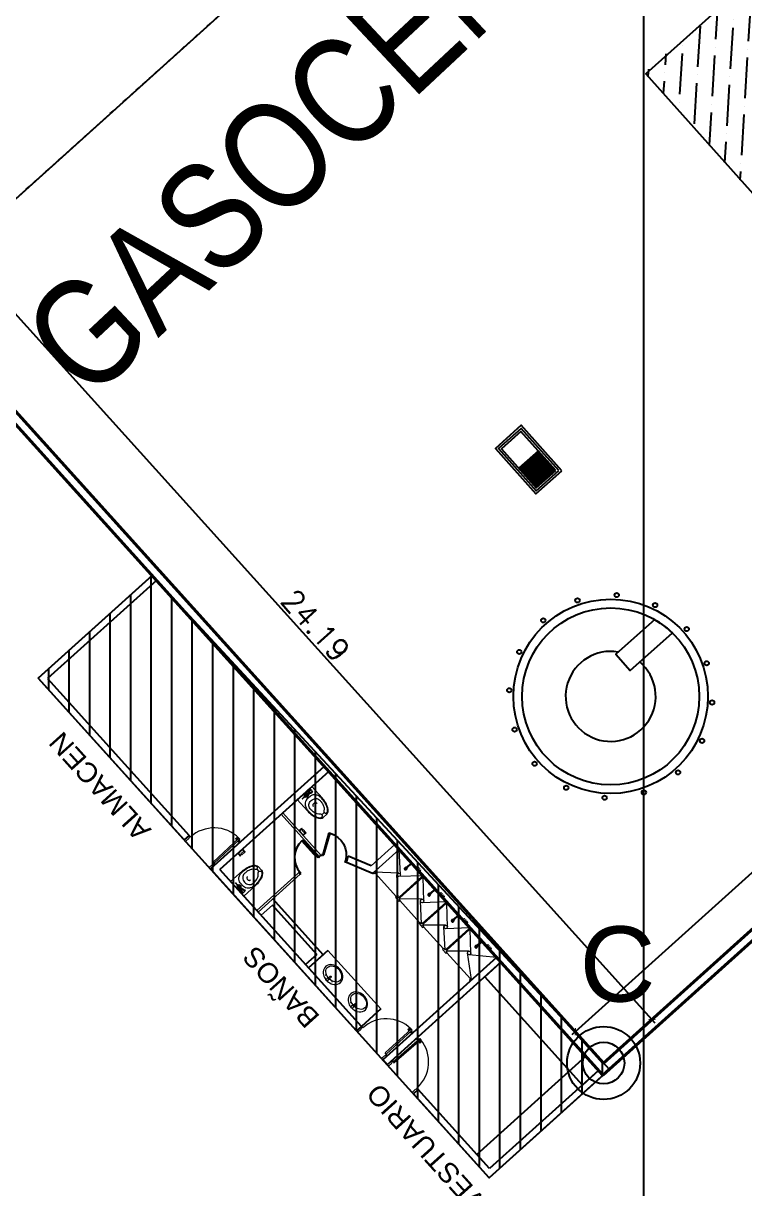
# Model space of a CAD drawing. Header units: metres. Extents: x -2639 to -2278, y 1912 to 2089.
# Drawn here: x -2521.04 to -2504.47, y 2021.72 to 2048.52 of the extents above; entities that cross this region are included whole.
import ezdxf

# ---------------------------------------------------------------- set-up
doc = ezdxf.new("R2010")
doc.units = ezdxf.units.M
doc.linetypes.add('DASHDOT', pattern=[1, 0.5, -0.25, 0, -0.25])
doc.linetypes.add('HIDDEN', pattern=[0.375, 0.25, -0.125])
for name, color, linetype in [('0.1', 1, 'Continuous'), ('01', 1, 'Continuous'), ('015', 40, 'Continuous'), ('02', 2, 'Continuous'), ('03', 3, 'Continuous'), ('04', 4, 'Continuous'), ('4', 5, 'Continuous'), ('MUROS-06', 1, 'Continuous'), ('PUERTAS', 1, 'Continuous')]:
    doc.layers.add(name, color=color, linetype=linetype)
for name, color, linetype, lineweight in [('AAPUERTA', 42, 'Continuous', 20), ('muro00', 252, 'Continuous', 0), ('MUROS', 1, 'Continuous', 40), ('Perfiles', 30, 'Continuous', 9), ('SANITARIOS', 9, 'Continuous', 9)]:
    doc.layers.add(name, color=color, linetype=linetype, lineweight=lineweight)
doc.styles.add('ARIAL NARROW', font='ARIALN.TTF')
doc.styles.add('COTA50', font='romans.shx', dxfattribs={"height": 0.5})
doc.styles.add('LG', font='swiss.ttf')
doc.styles.add('ROMANS', font='arial.ttf')
doc.dimstyles.new('1-100', dxfattribs={"dimscale": 0.1, "dimtxt": 0.5, "dimasz": 1.2, "dimexe": 1, "dimexo": 1, "dimgap": 0.8, "dimtad": 1, "dimzin": 4, "dimdsep": 46, "dimtxsty": 'COTA50', "dimblk": 'ARCHTICK', "dimcen": 2.5, "dimdle": 1, "dimclrd": 1, "dimclre": 1, "dimclrt": 256, "dimadec": 0, "dimazin": 0, "dimtfac": 1, "dimtix": 1, "dimtmove": 2, "dimatfit": 3, "dimfxl": 0, "dimtolj": 1, "dimtzin": 4, "dimarcsym": 0})

# ---------------------------------------------------------------- blocks, each defined once
blk = doc.blocks.new('_ARCHTICK')
at = {"color": 0, "linetype": 'ByBlock', "const_width": 0.15}
blk.add_lwpolyline([(-0.5, -0.5), (0.5, 0.5)], dxfattribs=at)
blk = doc.blocks.new('*D59')
at = {"color": 1, "lineweight": -2}
for p, q in [((-2535.42, 2031.678), (-2536.284, 2030.898)), ((-2468.575, 1955.944), (-2536.277, 2031.04)), ((-2467.852, 1956.731), (-2468.716, 1955.952))]:
    blk.add_line(p, q, dxfattribs=at)
at = {"layer": 'Defpoints', "color": 0}
for p in [(-2535.346, 2031.745), (-2536.21, 2030.965), (-2467.778, 1956.798)]:
    blk.add_point(p, dxfattribs=at)
at = {"color": 1, "lineweight": -2, "xscale": 0.1199999999999999, "yscale": 0.1199999999999999, "zscale": 0.1199999999999999}
for p, rotation in [((-2536.21, 2030.965), 132.0361737343098), ((-2468.642, 1956.019), 312.0361737343098)]:
    blk.add_blockref('_ARCHTICK', p, dxfattribs=dict(at, rotation=rotation))
at = {"insert": (-2502.181, 1993.713), "char_height": 0.5, "attachment_point": 5, "rotation": 312.0362, "style": 'COTA50'}
blk.add_mtext('\\A1;100.91', dxfattribs=at)
blk = doc.blocks.new('*D61')
at = {"color": 1, "lineweight": -2}
for p, q in [((-2523.573, 2042.358), (-2522.463, 2043.359)), ((-2522.604, 2043.366), (-2506.534, 2025.541)), ((-2507.637, 2024.681), (-2506.526, 2025.682))]:
    blk.add_line(p, q, dxfattribs=at)
at = {"layer": 'Defpoints', "color": 0}
for p in [(-2523.648, 2042.291), (-2506.601, 2025.615), (-2507.711, 2024.614)]:
    blk.add_point(p, dxfattribs=at)
at = {"color": 1, "lineweight": -2, "xscale": 0.1199999999999999, "yscale": 0.1199999999999999, "zscale": 0.1199999999999999}
for p, rotation in [((-2522.537, 2043.292), 132.0361737343107), ((-2506.601, 2025.615), 312.0361737343106)]:
    blk.add_blockref('_ARCHTICK', p, dxfattribs=dict(at, rotation=rotation))
at = {"insert": (-2514.324, 2034.674), "char_height": 0.5, "attachment_point": 5, "rotation": 312.0362, "style": 'COTA50'}
blk.add_mtext('\\A1;24.19', dxfattribs=at)
blk = doc.blocks.new('*D62')
at = {"color": 1, "lineweight": -2}
for p, q in [((-2508.433, 2025.266), (-2482.876, 2048.307)), ((-2482.37, 2047.595), (-2483.017, 2048.314)), ((-2507.778, 2024.688), (-2508.426, 2025.407))]:
    blk.add_line(p, q, dxfattribs=at)
at = {"layer": 'Defpoints', "color": 0}
for p in [(-2482.951, 2048.24), (-2482.303, 2047.521), (-2507.711, 2024.614)]:
    blk.add_point(p, dxfattribs=at)
at = {"color": 1, "lineweight": -2, "xscale": 0.1199999999999999, "yscale": 0.1199999999999999, "zscale": 0.1199999999999999}
for p, rotation in [((-2482.951, 2048.24), 42.03617373431035), ((-2508.359, 2025.333), 222.0361737343104)]:
    blk.add_blockref('_ARCHTICK', p, dxfattribs=dict(at, rotation=rotation))
at = {"insert": (-2495.876, 2037.031), "char_height": 0.5, "attachment_point": 5, "rotation": 42.0362, "style": 'COTA50'}
blk.add_mtext('\\A1;34.40', dxfattribs=at)
blk = doc.blocks.new('VVVVVVVVVVVV')
at = {"layer": 'PUERTAS', "color": 40}
for p, q in [((106.749, 4.621), (106.706, 4.621)), ((106.706, 4.621), (106.706, 4.578)), ((106.706, 4.578), (106.749, 4.578)), ((106.749, 3.807), (106.749, 4.621)), ((106.749, 4.578), (106.792, 4.578)), ((106.792, 4.578), (106.792, 3.807)), ((107.563, 4.621), (107.563, 4.578)), ((107.606, 4.621), (107.563, 4.621)), ((107.563, 4.578), (107.606, 4.578)), ((107.606, 4.621), (107.606, 4.578)), ((106.749, 3.807), (106.792, 3.807))]:
    blk.add_line(p, q, dxfattribs=at)
blk.add_arc((106.792, 4.578), 0.771, 270, 360, dxfattribs=at)
blk = doc.blocks.new('WC-F1-P')
blk.add_line((-1.35, -23.32), (1.35, -23.32))
for points in [[(-8.25, -12.88, 0.049648), (-7.73, -18.09, 0.06346), (-6.42, -21.98, 0.103485), (-4.1, -24.97, 0.178458), (-2, -25.75), (2, -25.75, 0.178458), (4.1, -24.97, 0.103485), (6.42, -21.98, 0.06346), (7.73, -18.09, 0.049648), (8.25, -12.88), (8.25, 0), (-8.25, 0)], [(3.78, -24.59, 0.103485), (5.97, -21.76, 0.06346), (7.24, -17.99, 0.049648), (7.75, -12.88, 0.075858), (7.29, -9.87, 0.086069), (6.07, -7.49, 0.105985), (4.11, -5.79, 0.126201), (2, -5.25), (-2, -5.25, 0.126201), (-4.11, -5.79, 0.105985), (-6.07, -7.49, 0.086069), (-7.29, -9.87, 0.075858), (-7.75, -12.88, 0.049648), (-7.24, -17.99, 0.06346), (-5.97, -21.76, 0.103485), (-3.78, -24.59, 0.097511), (-3.21, -24.83, 0.09808), (-2.6, -24.84, 0.098895), (-2.04, -24.61, 0.099479), (-1.61, -24.18, 0.099479), (-1.38, -23.62, 0.098895), (-1.38, -23.01, 0.09808), (-1.62, -22.45, 0.097511), (-2.05, -22.02, -0.102445), (-3.86, -20.17, -0.077884), (-5.02, -17.55, -0.065096), (-5.46, -14.15, -0.024284), (-5.4, -12.88, -0.115331), (-5.01, -11.19, -0.103946), (-3.82, -9.68, -0.091071), (-2.11, -8.71, -0.083675), (0, -8.35, -0.083675), (2.11, -8.71, -0.091071), (3.82, -9.68, -0.103946), (5.01, -11.19, -0.115331), (5.4, -12.88, -0.024284), (5.46, -14.15, -0.065096), (5.02, -17.55, -0.077884), (3.86, -20.17, -0.102445), (2.05, -22.02, 0.097511), (1.62, -22.45, 0.09808), (1.38, -23.01, 0.098895), (1.38, -23.62, 0.099479), (1.61, -24.18, 0.099479), (2.04, -24.61, 0.098895), (2.6, -24.84, 0.09808), (3.21, -24.83, 0.097511)]]:
    blk.add_lwpolyline(points, format="xyb", close=True)
blk.add_lwpolyline([(-2, -13.44, -0.111064), (-1.85, -12.78, -0.102841), (-1.41, -12.2, -0.093011), (-0.78, -11.83, -0.087082), (0, -11.69, -0.087082), (0.78, -11.83, -0.093011), (1.41, -12.2, -0.102841), (1.85, -12.78, -0.111064), (2, -13.44, -0.111064)], format="xyb")
blk.add_circle((0, -2.3), 1)
blk = doc.blocks.new('FVALV1-P')
for p, q in [((-2.38, 0.12), (-4.62, 0.12)), ((-2.26, 0.62), (-2.26, -0.62)), ((-2.26, 0.62), (-1.64, 0.62)), ((1.44, 0.99), (1.92, 0.99)), ((1.92, 0.99), (1.92, -0.99)), ((1.92, 0.87), (2.42, 0.87)), ((2.92, 0.99), (2.42, 0.99)), ((2.42, 0.99), (2.42, -0.99)), ((2.92, 0), (2.42, 0)), ((2.92, 0.99), (2.92, -0.99)), ((2.92, 0.87), (5.75, 0.87)), ((6.25, 2.25), (3.25, 2.25)), ((3.25, 2.25), (3.25, 1.75)), ((3.75, 1.61), (3.75, 0.87)), ((3.88, 1.58), (3.88, 1.12)), ((4, 0.99), (4.5, 0.99)), ((4.62, 1.5), (4.62, 1.12)), ((4.88, 1.5), (4.88, 1.12)), ((5, 0.99), (5.5, 0.99)), ((5.62, 1.58), (5.62, 1.12)), ((5.75, 1.61), (5.75, 0.87)), ((6.25, 2.25), (6.25, 1.75)), ((-2.38, -0.13), (-4.62, -0.13)), ((-2.26, -0.62), (-1.64, -0.62)), ((1.44, -0.99), (1.92, -0.99)), ((1.92, -0.87), (2.42, -0.87)), ((2.92, -0.99), (2.42, -0.99)), ((2.92, -0.87), (5.75, -0.87)), ((3.75, -0.87), (3.75, -1.37)), ((3.88, -1.24), (3.88, -1.43)), ((4, -1.12), (4.5, -1.12)), ((4.62, -1.24), (4.62, -1.61)), ((4.88, -1.24), (4.88, -1.61)), ((5, -1.12), (5.5, -1.12)), ((5.62, -1.24), (5.62, -1.43)), ((5.75, -0.87), (5.75, -1.37))]:
    blk.add_line(p, q)
blk.add_lwpolyline([(1, 0), (0.5, 0.87), (-0.5, 0.87), (-1, 0), (-0.5, -0.87), (0.5, -0.87)], close=True)
for radius in [1.75, 1, 0.342]:
    blk.add_circle((0, 0), radius)
for centre, radius, start, end in [((-4.62, 0), 0.125, 90, 270), ((-2.38, 0.25), 0.125, 270, 0), ((4.75, 6.13), 4.63, 251.07536, 288.92464), ((5.12, 0), 1.63, 147.79577, 212.20423), ((4, 1.12), 0.125, 180, 270), ((4.5, 1.12), 0.125, 270, 0), ((5, 1.12), 0.125, 180, 270), ((5.5, 1.12), 0.125, 270, 0), ((4.38, 0), 1.62, 327.79517, 32.20483), ((-2.38, -0.25), 0.125, 0, 90), ((4.75, 0.51), 2.12, 241.92751, 298.07249), ((4, -1.24), 0.125, 90, 180), ((4.5, -1.24), 0.125, 0, 90), ((5, -1.24), 0.125, 90, 180), ((5.5, -1.24), 0.125, 0, 90)]:
    blk.add_arc(centre, radius, start, end)
blk = doc.blocks.new('A$C029A1054')
at = {"rotation": 180}
for name, p in [('WC-F1-P', (8.25, 0)), ('FVALV1-P', (8.25, 2.3))]:
    blk.add_blockref(name, p, dxfattribs=at)
blk = doc.blocks.new('PAPE')
at = {"layer": 'SANITARIOS'}
for p, q in [((818.636, 514.224), (818.785, 514.224)), ((818.636, 514.224), (818.636, 514.136)), ((818.645, 514.216), (818.775, 514.216)), ((818.645, 514.216), (818.645, 514.136)), ((818.775, 514.216), (818.775, 514.136)), ((818.785, 514.224), (818.785, 514.136)), ((818.636, 514.136), (818.645, 514.136)), ((818.645, 514.152), (818.649, 514.152)), ((818.645, 514.147), (818.649, 514.147)), ((818.649, 514.154), (818.682, 514.154)), ((818.649, 514.154), (818.649, 514.145)), ((818.649, 514.145), (818.682, 514.145)), ((818.682, 514.165), (818.682, 514.135)), ((818.682, 514.165), (818.771, 514.165)), ((818.682, 514.135), (818.771, 514.135)), ((818.771, 514.165), (818.771, 514.135)), ((818.771, 514.156), (818.775, 514.156)), ((818.771, 514.148), (818.775, 514.148)), ((818.775, 514.136), (818.785, 514.136))]:
    blk.add_line(p, q, dxfattribs=at)
blk = doc.blocks.new('A$C2A460E46')
at = {"layer": 'SANITARIOS'}
for p, q in [((0.011, 0.068), (0, 0.052)), ((0, 0.052), (0.017, 0.04)), ((0.032, 0.099), (0.019, 0.08)), ((0.027, 0.033), (0.041, 0.024)), ((0.03, 0.007), (0.038, 0.002)), ((0.05, 0.126), (0.039, 0.11)), ((0.052, 0.004), (0.131, 0.12)), ((0.067, 0.151), (0.057, 0.135)), ((0.067, 0.151), (0.085, 0.139)), ((0.097, 0.131), (0.109, 0.123)), ((0.12, 0.14), (0.128, 0.134))]:
    blk.add_line(p, q, dxfattribs=at)
for centre, start, end in [((0.044, 0.01), 235.8223, 325.8223), ((0.123, 0.126), 325.8223, 55.8223)]:
    blk.add_arc(centre, 0.01, start, end, dxfattribs=at)
blk = doc.blocks.new('DUCHA')
at = {"layer": 'SANITARIOS', "lineweight": 5}
for p, q in [((-0.038, -0.179), (-0.038, -0.194)), ((-0.028, -0.156), (-0.035, -0.175)), ((-0.021, 0), (-0.021, -0.156)), ((0, 0), (0, -0.156)), ((0.008, -0.156), (0.016, -0.175)), ((0.019, -0.179), (0.019, -0.194))]:
    blk.add_line(p, q, dxfattribs=at)
at = {"layer": 'SANITARIOS', "linetype": 'DASHDOT', "lineweight": 5, "ltscale": 0.045}
blk.add_line((-0.011, 0), (-0.011, -0.228), dxfattribs=at)
at = {"layer": 'SANITARIOS', "lineweight": 5}
for points in [[(-0.038, -0.179, 0.136779), (-0.036, -0.186, 0.106991), (-0.03, -0.193, 0.081221), (-0.021, -0.197, 0.069246), (-0.01, -0.199, 0.069246), (0.002, -0.197, 0.081221), (0.011, -0.193, 0.106991), (0.017, -0.186, 0.136779), (0.019, -0.179, 0.136779), (0.017, -0.172, 0.090965), (0.012, -0.166, 0.081221)], [(-0.032, -0.166, 0.082709), (-0.036, -0.172, 0.136779), (-0.038, -0.179, 0.136779)], [(-0.038, -0.194, 0.136779), (-0.036, -0.201, 0.106991), (-0.03, -0.208, 0.081221), (-0.021, -0.212, 0.069246), (-0.01, -0.214, 0.069246), (0.002, -0.212, 0.081221), (0.011, -0.208, 0.106991), (0.017, -0.201, 0.136779), (0.019, -0.194, 0.136779)], [(-0.035, -0.179, 0.143207), (-0.034, -0.185, 0.107175), (-0.028, -0.191, 0.078321), (-0.02, -0.194, 0.065623), (-0.01, -0.196, 0.065623), (0.001, -0.194, 0.078321), (0.009, -0.191, 0.107175), (0.015, -0.185, 0.143207), (0.016, -0.179, 0.093364), (0.016, -0.175, 0.107175)], [(-0.035, -0.175, 0.083652), (-0.035, -0.179, 0.143207)], [(-0.021, -0.149, 0.021041), (-0.023, -0.15, 0.104682), (-0.027, -0.153, 0.171975), (-0.028, -0.156, 0.171975), (-0.027, -0.16, 0.104682), (-0.023, -0.163, 0.066045), (-0.017, -0.165, 0.052186), (-0.01, -0.166, 0.052186), (-0.003, -0.165, 0.066045), (0.003, -0.163, 0.104682), (0.007, -0.16, 0.171975), (0.008, -0.156, 0.171975)], [(-0.021, -0.156, 0.155479), (-0.02, -0.158, 0.106727), (-0.018, -0.16, 0.07293), (-0.015, -0.162, 0.059398), (-0.011, -0.162, 0.059398), (-0.006, -0.162, 0.07293), (-0.003, -0.16, 0.106727), (-0.001, -0.158, 0.155479), (0, -0.156, 0.155479)], [(0.008, -0.156, 0.171975), (0.007, -0.153, 0.104682), (0.003, -0.15, 0.036641), (0, -0.148, 0.052186)]]:
    blk.add_lwpolyline(points, format="xyb", dxfattribs=at)
blk = doc.blocks.new('Ovalín')
at = {"layer": 'SANITARIOS', "linetype": 'Continuous'}
for p, q in [((-0.021, -0.032), (-0.015, 0.012)), ((0.021, -0.032), (0.015, 0.012)), ((-0.024, -0.043), (-0.026, -0.086)), ((-0.015, -0.043), (-0.015, -0.052)), ((0.015, -0.052), (-0.015, -0.052)), ((0.015, -0.043), (0.015, -0.052)), ((0.024, -0.043), (0.026, -0.086))]:
    blk.add_line(p, q, dxfattribs=at)
for centre in [(-0.119, -0.043), (0.119, -0.043)]:
    blk.add_circle(centre, 0.0041, dxfattribs=at)
for centre, radius, start, end in [((0, 0), 0.0193, 138.2417, 204.3914), ((0, 0.01), 0.0147, 8.2275, 171.778), ((0, 0), 0.0193, 335.6141, 41.7638), ((0, -0.088), 0.0265, 176.1671, 3.8384), ((0.001, 0.16), 0.275, 264.4095, 275.5981), ((0, -0.043), 0.0235, 0.0041, 180.0014), ((0, -0.043), 0.0147, 0.0041, 180.0014)]:
    blk.add_arc(centre, radius, start, end, dxfattribs=at)
at = {"layer": 'SANITARIOS', "linetype": 'Continuous', "extrusion": (0, 0, -1)}
for start_param, end_param in [(1.667942, 7.748063), (1.50342, 1.629304)]:
    blk.add_ellipse((0, 0.107), major_axis=(0.234, -0.001), ratio=0.654071, start_param=start_param, end_param=end_param, dxfattribs=at)
at = {"layer": 'SANITARIOS', "linetype": 'Continuous'}
blk.add_open_spline([(-0.026, -0.114), (-0.079, -0.11), (-0.131, -0.096), (-0.226, -0.043), (-0.266, 0.002), (-0.289, 0.109), (-0.267, 0.166), (-0.186, 0.244), (-0.128, 0.27), (0.061, 0.301), (0.205, 0.258), (0.284, 0.119), (0.287, 0.065), (0.245, -0.024), (0.204, -0.059), (0.117, -0.1), (0.073, -0.111), (0.027, -0.114)], degree=3, knots=[1.667942, 1.667942, 1.667942, 1.667942, 2.273725, 2.273725, 3.003475, 3.003475, 3.733224, 3.733224, 4.462974, 4.462974, 5.922473, 5.922473, 6.577898, 6.577898, 7.233323, 7.233323, 7.748063, 7.748063, 7.748063, 7.748063], dxfattribs=at)
blk = doc.blocks.new('CASCO ZETA GAS')
for p, q in [((2092.57, 1213.621), (2092.57, 1214.221)), ((2094.384, 1213.621), (2094.384, 1214.221)), ((2094.384, 1213.771), (2094.384, 1214.221)), ((2094.484, 1213.871), (2094.484, 1214.221)), ((2094.384, 1213.771), (2096.11, 1213.771)), ((2094.484, 1213.871), (2096.01, 1213.871)), ((2095.01, 1211.673), (2095.602, 1211.952)), ((2095.602, 1211.952), (2095.682, 1211.826)), ((2095.16, 1211.579), (2095.682, 1211.826))]:
    blk.add_line(p, q)
at = {"linetype": 'HIDDEN', "ltscale": 0.2}
blk.add_line((2112.02, 1210.652), (2112.02, 1176.442), dxfattribs=at)
for points in [[(2088.17, 1214.221), (2088.611, 1214.221), (2088.611, 1210.852), (2088.17, 1210.852)], [(2091.52, 1210.852), (2088.17, 1210.852), (2088.17, 1211.354), (2091.52, 1211.354)]]:
    blk.add_lwpolyline(points, close=True)
at = {"layer": '01', "color": 1}
for p, q in [((2088.02, 1210.702), (2088.02, 1214.371)), ((2088.02, 1214.371), (2090.62, 1214.371)), ((2091.52, 1210.852), (2091.52, 1214.371)), ((2091.67, 1210.852), (2091.67, 1214.371)), ((2097.579, 1210.852), (2097.579, 1214.371)), ((2098.479, 1214.221), (2098.479, 1214.371)), ((2103.488, 1214.371), (2098.479, 1214.371)), ((2103.488, 1210.852), (2103.488, 1214.371)), ((2088.17, 1210.852), (2088.17, 1214.221)), ((2088.17, 1214.221), (2090.62, 1214.221)), ((2097.429, 1210.852), (2097.429, 1214.221)), ((2103.338, 1214.221), (2098.479, 1214.221)), ((2103.338, 1210.852), (2103.338, 1214.221)), ((2088.17, 1210.852), (2091.52, 1210.852)), ((2097.429, 1210.852), (2091.67, 1210.852)), ((2103.338, 1210.852), (2097.579, 1210.852))]:
    blk.add_line(p, q, dxfattribs=at)
at = {"layer": 'AAPUERTA'}
for p, q in [((2090.665, 1214.371), (2090.62, 1214.371)), ((2090.665, 1214.266), (2090.665, 1214.371)), ((2091.475, 1214.371), (2091.52, 1214.371)), ((2091.475, 1214.266), (2091.475, 1214.371)), ((2091.715, 1214.371), (2091.67, 1214.371)), ((2091.715, 1214.266), (2091.715, 1214.371)), ((2092.525, 1214.371), (2092.57, 1214.371)), ((2092.525, 1214.266), (2092.525, 1214.371)), ((2097.624, 1214.371), (2097.579, 1214.371)), ((2097.624, 1214.266), (2097.624, 1214.371)), ((2098.434, 1214.371), (2098.479, 1214.371)), ((2098.434, 1214.266), (2098.434, 1214.371)), ((2090.655, 1214.221), (2090.62, 1214.221)), ((2090.665, 1214.266), (2090.655, 1214.266)), ((2090.655, 1214.221), (2090.655, 1214.266)), ((2091.43, 1213.412), (2091.44, 1214.222)), ((2091.475, 1214.221), (2091.44, 1214.223)), ((2091.475, 1214.221), (2091.465, 1213.411)), ((2091.475, 1214.266), (2091.485, 1214.266)), ((2091.485, 1214.221), (2091.485, 1214.266)), ((2091.485, 1214.221), (2091.52, 1214.221)), ((2091.705, 1214.221), (2091.67, 1214.221)), ((2091.715, 1214.266), (2091.705, 1214.266)), ((2091.705, 1214.221), (2091.705, 1214.266)), ((2091.715, 1214.221), (2091.75, 1214.223)), ((2091.715, 1214.221), (2091.726, 1213.411)), ((2091.761, 1213.412), (2091.75, 1214.222)), ((2092.525, 1214.266), (2092.535, 1214.266)), ((2092.535, 1214.221), (2092.535, 1214.266)), ((2092.535, 1214.221), (2092.57, 1214.221)), ((2097.614, 1214.221), (2097.579, 1214.221)), ((2097.624, 1214.266), (2097.614, 1214.266)), ((2097.614, 1214.221), (2097.614, 1214.266)), ((2097.624, 1214.221), (2097.659, 1214.223)), ((2097.624, 1214.221), (2097.635, 1213.411)), ((2097.67, 1213.412), (2097.659, 1214.222)), ((2098.434, 1214.266), (2098.444, 1214.266)), ((2098.444, 1214.221), (2098.444, 1214.266)), ((2098.444, 1214.221), (2098.479, 1214.221)), ((2091.465, 1213.411), (2091.43, 1213.412)), ((2091.726, 1213.411), (2091.761, 1213.412)), ((2097.635, 1213.411), (2097.67, 1213.412))]:
    blk.add_line(p, q, dxfattribs=at)
at = {"layer": 'AAPUERTA', "lineweight": 13}
for p, q in [((2091.411, 1213.474), (2091.387, 1213.479)), ((2091.387, 1213.439), (2091.387, 1213.479)), ((2091.429, 1213.484), (2091.423, 1213.473)), ((2091.431, 1213.484), (2091.429, 1213.484)), ((2091.429, 1213.484), (2091.429, 1213.432)), ((2091.466, 1213.484), (2091.467, 1213.484)), ((2091.467, 1213.484), (2091.474, 1213.472)), ((2091.467, 1213.484), (2091.467, 1213.431)), ((2091.486, 1213.473), (2091.51, 1213.477)), ((2091.509, 1213.437), (2091.51, 1213.477)), ((2091.705, 1213.473), (2091.681, 1213.477)), ((2091.682, 1213.437), (2091.681, 1213.477)), ((2091.723, 1213.484), (2091.717, 1213.472)), ((2091.723, 1213.484), (2091.724, 1213.431)), ((2091.725, 1213.484), (2091.723, 1213.484)), ((2091.76, 1213.484), (2091.762, 1213.484)), ((2091.762, 1213.484), (2091.768, 1213.473)), ((2091.762, 1213.484), (2091.762, 1213.432)), ((2091.78, 1213.474), (2091.804, 1213.479)), ((2091.804, 1213.439), (2091.804, 1213.479)), ((2097.614, 1213.473), (2097.59, 1213.477)), ((2097.591, 1213.437), (2097.59, 1213.477)), ((2097.632, 1213.484), (2097.626, 1213.472)), ((2097.632, 1213.484), (2097.633, 1213.431)), ((2097.634, 1213.484), (2097.632, 1213.484)), ((2097.669, 1213.484), (2097.67, 1213.484)), ((2097.67, 1213.484), (2097.677, 1213.473)), ((2097.67, 1213.484), (2097.671, 1213.432)), ((2097.689, 1213.474), (2097.713, 1213.479)), ((2097.713, 1213.439), (2097.713, 1213.479)), ((2091.41, 1213.443), (2091.387, 1213.439)), ((2091.411, 1213.45), (2091.41, 1213.443)), ((2091.411, 1213.467), (2091.411, 1213.474)), ((2091.411, 1213.467), (2091.411, 1213.45)), ((2091.415, 1213.467), (2091.411, 1213.467)), ((2091.415, 1213.45), (2091.411, 1213.45)), ((2091.415, 1213.467), (2091.415, 1213.469)), ((2091.419, 1213.469), (2091.415, 1213.469)), ((2091.415, 1213.467), (2091.415, 1213.45)), ((2091.415, 1213.45), (2091.415, 1213.447)), ((2091.418, 1213.447), (2091.415, 1213.447)), ((2091.419, 1213.469), (2091.418, 1213.447)), ((2091.418, 1213.447), (2091.418, 1213.444)), ((2091.422, 1213.444), (2091.418, 1213.444)), ((2091.419, 1213.469), (2091.419, 1213.473)), ((2091.423, 1213.473), (2091.419, 1213.473)), ((2091.423, 1213.473), (2091.422, 1213.444)), ((2091.429, 1213.432), (2091.422, 1213.444)), ((2091.43, 1213.432), (2091.429, 1213.432)), ((2091.431, 1213.458), (2091.431, 1213.458)), ((2091.431, 1213.458), (2091.431, 1213.458)), ((2091.465, 1213.431), (2091.467, 1213.431)), ((2091.467, 1213.431), (2091.473, 1213.443)), ((2091.474, 1213.472), (2091.473, 1213.443)), ((2091.473, 1213.443), (2091.477, 1213.443)), ((2091.474, 1213.472), (2091.478, 1213.472)), ((2091.478, 1213.469), (2091.477, 1213.446)), ((2091.477, 1213.446), (2091.477, 1213.443)), ((2091.477, 1213.446), (2091.481, 1213.446)), ((2091.478, 1213.469), (2091.478, 1213.472)), ((2091.478, 1213.469), (2091.482, 1213.469)), ((2091.482, 1213.466), (2091.481, 1213.449)), ((2091.481, 1213.449), (2091.481, 1213.446)), ((2091.481, 1213.449), (2091.485, 1213.449)), ((2091.482, 1213.466), (2091.482, 1213.469)), ((2091.482, 1213.466), (2091.486, 1213.466)), ((2091.486, 1213.466), (2091.485, 1213.449)), ((2091.485, 1213.449), (2091.485, 1213.442)), ((2091.485, 1213.442), (2091.509, 1213.437)), ((2091.486, 1213.466), (2091.486, 1213.473)), ((2091.706, 1213.442), (2091.682, 1213.437)), ((2091.705, 1213.466), (2091.705, 1213.473)), ((2091.705, 1213.466), (2091.706, 1213.449)), ((2091.709, 1213.466), (2091.705, 1213.466)), ((2091.706, 1213.449), (2091.706, 1213.442)), ((2091.71, 1213.449), (2091.706, 1213.449)), ((2091.709, 1213.466), (2091.709, 1213.469)), ((2091.713, 1213.469), (2091.709, 1213.469)), ((2091.709, 1213.466), (2091.71, 1213.449)), ((2091.71, 1213.449), (2091.71, 1213.446)), ((2091.714, 1213.446), (2091.71, 1213.446)), ((2091.713, 1213.469), (2091.713, 1213.472)), ((2091.717, 1213.472), (2091.713, 1213.472)), ((2091.713, 1213.469), (2091.714, 1213.446)), ((2091.714, 1213.446), (2091.714, 1213.443)), ((2091.718, 1213.443), (2091.714, 1213.443)), ((2091.717, 1213.472), (2091.718, 1213.443)), ((2091.724, 1213.431), (2091.718, 1213.443)), ((2091.726, 1213.431), (2091.724, 1213.431)), ((2091.76, 1213.458), (2091.76, 1213.458)), ((2091.76, 1213.458), (2091.76, 1213.458)), ((2091.761, 1213.432), (2091.762, 1213.432)), ((2091.762, 1213.432), (2091.768, 1213.444)), ((2091.768, 1213.473), (2091.768, 1213.444)), ((2091.768, 1213.473), (2091.772, 1213.473)), ((2091.768, 1213.444), (2091.772, 1213.444)), ((2091.772, 1213.469), (2091.772, 1213.473)), ((2091.772, 1213.469), (2091.772, 1213.447)), ((2091.772, 1213.469), (2091.776, 1213.469)), ((2091.772, 1213.447), (2091.772, 1213.444)), ((2091.772, 1213.447), (2091.776, 1213.447)), ((2091.776, 1213.467), (2091.776, 1213.469)), ((2091.776, 1213.467), (2091.776, 1213.45)), ((2091.776, 1213.467), (2091.78, 1213.467)), ((2091.776, 1213.45), (2091.78, 1213.45)), ((2091.776, 1213.45), (2091.776, 1213.447)), ((2091.78, 1213.467), (2091.78, 1213.474)), ((2091.78, 1213.467), (2091.78, 1213.45)), ((2091.78, 1213.45), (2091.78, 1213.443)), ((2091.78, 1213.443), (2091.804, 1213.439)), ((2097.615, 1213.442), (2097.591, 1213.437)), ((2097.614, 1213.466), (2097.614, 1213.473)), ((2097.614, 1213.466), (2097.614, 1213.449)), ((2097.618, 1213.466), (2097.614, 1213.466)), ((2097.614, 1213.449), (2097.615, 1213.442)), ((2097.618, 1213.449), (2097.614, 1213.449)), ((2097.618, 1213.466), (2097.618, 1213.469)), ((2097.622, 1213.469), (2097.618, 1213.469)), ((2097.618, 1213.466), (2097.618, 1213.449)), ((2097.618, 1213.449), (2097.618, 1213.446)), ((2097.622, 1213.446), (2097.618, 1213.446)), ((2097.622, 1213.469), (2097.622, 1213.472)), ((2097.626, 1213.472), (2097.622, 1213.472)), ((2097.622, 1213.469), (2097.622, 1213.446)), ((2097.622, 1213.446), (2097.622, 1213.443)), ((2097.626, 1213.443), (2097.622, 1213.443)), ((2097.626, 1213.472), (2097.626, 1213.443)), ((2097.633, 1213.431), (2097.626, 1213.443)), ((2097.635, 1213.431), (2097.633, 1213.431)), ((2097.669, 1213.458), (2097.669, 1213.458)), ((2097.669, 1213.458), (2097.669, 1213.458)), ((2097.67, 1213.432), (2097.671, 1213.432)), ((2097.671, 1213.432), (2097.677, 1213.444)), ((2097.677, 1213.473), (2097.677, 1213.444)), ((2097.677, 1213.473), (2097.681, 1213.473)), ((2097.677, 1213.444), (2097.681, 1213.444)), ((2097.681, 1213.469), (2097.681, 1213.473)), ((2097.681, 1213.469), (2097.681, 1213.447)), ((2097.681, 1213.469), (2097.685, 1213.469)), ((2097.681, 1213.447), (2097.681, 1213.444)), ((2097.681, 1213.447), (2097.685, 1213.447)), ((2097.685, 1213.467), (2097.685, 1213.469)), ((2097.685, 1213.467), (2097.685, 1213.45)), ((2097.685, 1213.467), (2097.689, 1213.467)), ((2097.685, 1213.45), (2097.689, 1213.45)), ((2097.685, 1213.45), (2097.685, 1213.447)), ((2097.689, 1213.467), (2097.689, 1213.474)), ((2097.689, 1213.467), (2097.689, 1213.45)), ((2097.689, 1213.45), (2097.689, 1213.443)), ((2097.689, 1213.443), (2097.713, 1213.439))]:
    blk.add_line(p, q, dxfattribs=at)
for centre, start, end in [((2091.475, 1214.221), 179.996, 266.785), ((2091.715, 1214.221), 273.2151, 0.004), ((2097.624, 1214.221), 273.2151, 0.004)]:
    blk.add_arc(centre, 0.811, start, end, dxfattribs=at)
at = {"layer": 'MUROS'}
for p, q in [((2112.02, 1210.852), (2088.02, 1210.852)), ((2088.02, 1210.852), (2088.02, 1176.442)), ((2112.02, 1210.652), (2088.22, 1210.652)), ((2088.22, 1210.652), (2088.22, 1176.442))]:
    blk.add_line(p, q, dxfattribs=at)
at = {"layer": 'MUROS-06'}
for p, q in [((2090.62, 1214.221), (2090.62, 1214.371)), ((2091.52, 1214.371), (2091.67, 1214.371)), ((2092.57, 1214.371), (2097.579, 1214.371)), ((2092.57, 1214.221), (2092.57, 1214.371)), ((2092.57, 1214.221), (2097.429, 1214.221))]:
    blk.add_line(p, q, dxfattribs=at)
at = {"layer": 'SANITARIOS'}
for p, q in [((2096.01, 1213.871), (2096.01, 1214.221)), ((2096.11, 1212.923), (2096.11, 1214.221)), ((2096.16, 1212.951), (2096.16, 1214.221)), ((2092.57, 1213.621), (2094.384, 1213.621)), ((2096.16, 1212.923), (2096.16, 1212.973)), ((2096.16, 1212.923), (2096.11, 1212.923)), ((2097.429, 1212.323), (2096.11, 1212.323)), ((2096.11, 1212.273), (2096.11, 1212.323)), ((2097.429, 1212.273), (2096.11, 1212.273)), ((2091.681, 1211.621), (2092.194, 1211.28)), ((2092.196, 1211.225), (2092.554, 1211.616)), ((2092.59, 1211.616), (2093, 1211.28)), ((2093.002, 1211.225), (2093.36, 1211.616)), ((2093.396, 1211.616), (2093.806, 1211.28)), ((2093.808, 1211.225), (2094.167, 1211.616)), ((2094.203, 1211.616), (2094.612, 1211.28)), ((2094.614, 1211.225), (2094.999, 1211.621)), ((2095.01, 1211.673), (2095.01, 1210.852)), ((2095.16, 1211.579), (2095.16, 1210.852)), ((2091.67, 1210.852), (2092.136, 1211.278)), ((2092.138, 1211.224), (2092.554, 1210.866)), ((2092.59, 1210.863), (2092.942, 1211.278)), ((2092.944, 1211.224), (2093.36, 1210.866)), ((2093.396, 1210.863), (2093.748, 1211.278)), ((2093.75, 1211.224), (2094.167, 1210.866)), ((2094.203, 1210.863), (2094.554, 1211.278)), ((2094.556, 1211.224), (2095.01, 1210.852))]:
    blk.add_line(p, q, dxfattribs=at)
for points in [[(2091.67, 1211.677), (2091.681, 1211.677), (2091.681, 1211.657), (2091.7, 1211.657), (2091.7, 1211.621), (2091.681, 1211.621), (2091.681, 1211.602), (2091.67, 1211.602), (2091.67, 1211.677)], [(2091.7, 1211.627), (2092.512, 1211.627)], [(2092.512, 1211.616), (2092.554, 1211.616), (2092.554, 1211.586), (2092.59, 1211.586), (2092.59, 1211.616), (2092.632, 1211.616), (2092.632, 1211.652), (2092.512, 1211.652), (2092.512, 1211.616)], [(2092.632, 1211.627), (2093.318, 1211.627)], [(2093.318, 1211.616), (2093.36, 1211.616), (2093.36, 1211.586), (2093.396, 1211.586), (2093.396, 1211.616), (2093.438, 1211.616), (2093.438, 1211.652), (2093.318, 1211.652), (2093.318, 1211.616)], [(2093.438, 1211.627), (2094.125, 1211.627)], [(2094.125, 1211.616), (2094.167, 1211.616), (2094.167, 1211.586), (2094.203, 1211.586), (2094.203, 1211.616), (2094.245, 1211.616), (2094.245, 1211.652), (2094.125, 1211.652), (2094.125, 1211.616)], [(2094.245, 1211.627), (2094.98, 1211.627)], [(2095.01, 1211.677), (2094.999, 1211.677), (2094.999, 1211.657), (2094.98, 1211.657), (2094.98, 1211.621), (2094.999, 1211.621), (2094.999, 1211.602), (2095.01, 1211.602), (2095.01, 1211.677)], [(2092.56, 1210.882), (2092.56, 1211.586)], [(2092.585, 1211.586), (2092.585, 1210.882)], [(2093.366, 1210.882), (2093.366, 1211.586)], [(2093.391, 1211.586), (2093.391, 1210.882)], [(2094.172, 1210.882), (2094.172, 1211.586)], [(2094.197, 1211.586), (2094.197, 1210.882)], [(2092.535, 1210.852), (2092.535, 1210.862), (2092.554, 1210.862), (2092.554, 1210.882), (2092.59, 1210.882), (2092.59, 1210.862), (2092.61, 1210.862), (2092.61, 1210.852), (2092.535, 1210.852)], [(2093.341, 1210.852), (2093.341, 1210.862), (2093.36, 1210.862), (2093.36, 1210.882), (2093.396, 1210.882), (2093.396, 1210.862), (2093.416, 1210.862), (2093.416, 1210.852), (2093.341, 1210.852)], [(2094.147, 1210.852), (2094.147, 1210.862), (2094.167, 1210.862), (2094.167, 1210.882), (2094.203, 1210.882), (2094.203, 1210.862), (2094.222, 1210.862), (2094.222, 1210.852), (2094.147, 1210.852)]]:
    blk.add_lwpolyline(points, dxfattribs=at)
for centre in [(2092.166, 1211.252), (2092.972, 1211.252), (2093.778, 1211.252), (2094.585, 1211.252)]:
    blk.add_circle(centre, 0.0399, dxfattribs=at)
at = {"layer": 'AAPUERTA', "yscale": 0.6666666666667727, "zscale": 0.6666666666667727}
for p, xscale, rotation in [((2099.19, 1141.185), 0.6666666666667727, 90.00005036548639), ((2157.9, 1247.655), -0.6666666666667727, 32.27563022917438)]:
    blk.add_blockref('VVVVVVVVVVVV', p, dxfattribs=dict(at, xscale=xscale, rotation=rotation))
at = {"layer": 'Perfiles', "rotation": 124.1777487863948}
for p in [(2092.065, 1210.831), (2092.871, 1210.831), (2093.677, 1210.831), (2094.483, 1210.831)]:
    blk.add_blockref('A$C2A460E46', p, dxfattribs=at)
at = {"layer": 'SANITARIOS'}
for name, p, xscale, rotation in [('Ovalín', (2093.043, 1213.989), -0.8914999999998476, 180.0000302332144), ('Ovalín', (2093.892, 1213.992), -0.8914999999998476, 180.0000302332144), ('PAPE', (2915.51, 698.049), -1, 5.036547994663465e-05)]:
    blk.add_blockref(name, p, dxfattribs=dict(at, xscale=xscale, rotation=rotation))
at = {"layer": 'SANITARIOS', "yscale": 0.02727272726998452, "zscale": 0.02727272726998452}
for p, xscale, rotation in [((2096.605, 1214.221), -0.02727272726998452, 180.0000503652976), ((2097.429, 1211.373), 0.02727272726998452, 89.99994963470239)]:
    blk.add_blockref('A$C029A1054', p, dxfattribs=dict(at, xscale=xscale, rotation=rotation))
at = {"layer": 'SANITARIOS'}
for name, p, rotation in [('PAPE', (1583.206, 2032.301), 269.9999496345199), ('DUCHA', (2092.156, 1210.852), 180.0000503654799), ('DUCHA', (2092.962, 1210.852), 180.0000503654799), ('DUCHA', (2093.768, 1210.852), 180.0000503654799), ('DUCHA', (2094.574, 1210.852), 180.0000503654799)]:
    blk.add_blockref(name, p, dxfattribs=dict(at, rotation=rotation))
at = {"layer": 'muro00', "char_height": 0.4563, "attachment_point": 5, "style": 'ROMANS'}
for s, insert in [('VESTUARIO', (2089.505, 1214.986)), ('BAÑOS', (2094.479, 1214.986)), ('ALMACEN', (2100.69, 1214.986))]:
    blk.add_mtext_dynamic_manual_height_columns(s, width=4.18575, gutter_width=0.75, heights=[0.261], dxfattribs=dict(at, insert=insert))
blk = doc.blocks.new('TRANSFEREGLP')
at = {"layer": '01'}
for p, q in [((0.65, 0.3), (0.65, -0.3)), ((0.675, 0.3), (0.675, -0.3)), ((0.7, 0.3), (0.7, -0.3)), ((0.725, 0.3), (0.725, -0.3)), ((0.75, 0.3), (0.75, -0.3)), ((0.775, 0.3), (0.775, -0.3)), ((0.8, 0.3), (0.8, -0.3)), ((0.825, 0.3), (0.825, -0.3)), ((0.85, 0.3), (0.85, -0.3)), ((0.875, 0.3), (0.875, -0.3)), ((0.9, 0.3), (0.9, -0.3)), ((0.925, 0.3), (0.925, -0.3)), ((0.95, 0.3), (0.95, -0.3)), ((0.975, 0.3), (0.975, -0.3)), ((1, 0.3), (1, -0.3)), ((1.025, 0.3), (1.025, -0.3)), ((1.05, 0.3), (1.05, -0.3)), ((1.075, 0.3), (1.075, -0.3)), ((1.1, 0.3), (1.1, -0.3)), ((1.125, 0.3), (1.125, -0.3)), ((1.15, 0.3), (1.15, -0.3)), ((1.175, 0.3), (1.175, -0.3)), ((1.2, 0.3), (1.2, -0.3)), ((1.225, 0.3), (1.225, -0.3))]:
    blk.add_line(p, q, dxfattribs=at)
for points in [[(1.35, 0.4), (-0.05, 0.4), (-0.05, -0.4), (1.35, -0.4)], [(1.3, 0.35), (0, 0.35), (0, -0.35), (1.3, -0.35)], [(1.25, 0.3), (0.05, 0.3), (0.05, -0.3), (1.25, -0.3)]]:
    blk.add_lwpolyline(points, close=True, dxfattribs=at)

msp = doc.modelspace()

# ---------------------------------------------------------------- hatches: boundary and pattern name
at = {"layer": '0.1'}
h = msp.add_hatch(dxfattribs=at)
h.set_pattern_fill('_USER', color=4, scale=0.471202, angle=90, style=0, pattern_type=0)
h.set_pattern_definition([(90, (0, 0), (-0.471201605, 3e-17), [])])
h.paths.add_polyline_path([(-2520.697, 2033.4632), (-2518.083, 2035.8198), (-2507.5773, 2024.4655), (-2510.3397, 2021.9749)])
at = {"layer": '015', "ltscale": 4}
h = msp.add_hatch(dxfattribs=at)
h.set_pattern_fill('ANSI36', color=256, scale=3, angle=221.552, style=0)
h.set_pattern_definition([(266.5519995427, (5256347.1863, -6273628.5323), (0.334852562109, -0.677615543025), [0.9375, -0.1875, 0, -0.1875])])
h.paths.add_polyline_path([(-2499.6994, 2053.6568), (-2506.7704, 2047.3894), (-2502.1273, 2042.1509), (-2495.0563, 2048.4183)])

# ---------------------------------------------------------------- linework, layer by layer
at = {"color": 253}
msp.add_line((-2506.7876, 1944.8946, -2.1894), (-2506.7876, 2087.1996, -2.1894), dxfattribs=at)
msp.add_line((-2535.3455, 2031.7446), (-2498.2391, 2065.1978))
for points in [[(-2467.7776, 1956.798), (-2430.6712, 1990.2512), (-2498.2391, 2065.1978), (-2535.3455, 2031.7446), (-2467.7776, 1956.798)], [(-2535.3455, 2031.7446), (-2523.6476, 2042.2908), (-2507.7112, 2024.614), (-2482.3026, 2047.521), (-2430.6712, 1990.2512), (-2467.7776, 1956.798), (-2535.3455, 2031.7446)], [(-2520.697, 2033.4632), (-2518.083, 2035.8198), (-2507.5773, 2024.4655), (-2510.3397, 2021.9749), (-2520.697, 2033.4632)]]:
    msp.add_lwpolyline(points)
for points, elevation in [([(-2467.7776, 1956.798), (-2430.6712, 1990.2512), (-2498.2391, 2065.1978), (-2535.3455, 2031.7446), (-2467.7776, 1956.798)], 2.1894), ([(-2535.3455, 2031.7446), (-2523.6476, 2042.2908), (-2507.7112, 2024.614), (-2482.3026, 2047.521), (-2430.6712, 1990.2512), (-2467.7776, 1956.798), (-2535.3455, 2031.7446)], -2.1894)]:
    msp.add_lwpolyline(points, dxfattribs=dict(elevation=elevation))
at = {"layer": '015'}
msp.add_line((-2523.6476, 2042.2908), (-2498.2391, 2065.1978), dxfattribs=at)
at = {"layer": '015', "ltscale": 0.02}
msp.add_lwpolyline([(-2506.536, 2034.8082), (-2507.4327, 2034.0134), (-2507.1011, 2033.6392), (-2506.1287, 2034.501, 0.0629154)], format="xyb", close=True, dxfattribs=at)
msp.add_arc((-2507.548, 2033.0426), 1.035, 80.45614, 49.88508, dxfattribs=at)
at = {"layer": '02', "ltscale": 0.02}
for centre, radius in [((-2507.548, 2033.0426), 2.235), ((-2508.3102, 2035.2497), 0.05), ((-2507.4076, 2035.3734), 0.05), ((-2507.548, 2033.0426), 2.035), ((-2506.5263, 2035.1422), 0.05), ((-2509.0968, 2034.79), 0.05), ((-2505.8006, 2034.5914), 0.05), ((-2509.6476, 2034.0643), 0.05), ((-2505.3409, 2033.8048), 0.05), ((-2509.8788, 2033.1831), 0.05), ((-2505.2172, 2032.9022), 0.05), ((-2509.7551, 2032.2804), 0.05), ((-2505.4484, 2032.0209), 0.05), ((-2509.2954, 2031.4938), 0.05), ((-2505.9992, 2031.2952), 0.05), ((-2508.5697, 2030.943), 0.05), ((-2507.6884, 2030.7119), 0.05), ((-2506.7858, 2030.8355), 0.05)]:
    msp.add_circle(centre, radius, dxfattribs=at)
at = {"layer": '03'}
msp.add_lwpolyline([(-2499.6994, 2053.6568), (-2506.7429, 2047.3585), (-2502.0769, 2042.1404), (-2495.0334, 2048.4387)], close=True, dxfattribs=at)
at = {"layer": '04'}
for centre, radius in [((-2507.7112, 2024.614), 0.8388), ((-2507.7112, 2024.614, -2.1894), 0.4787)]:
    msp.add_circle(centre, radius, dxfattribs=at)

# ---------------------------------------------------------------- block references
at = {"rotation": 132.0361737343117}
for p in [(-210.2615, 1284.2983), (-210.2615, 1284.2983, 2.1894)]:
    msp.add_blockref('CASCO ZETA GAS', p, dxfattribs=at)
at = {"layer": '01', "rotation": 311.7943867141823}
msp.add_blockref('TRANSFEREGLP', (-2509.8652, 2038.9721), dxfattribs=at)

# ---------------------------------------------------------------- texts
at = {"layer": '04', "style": 'LG'}
msp.add_text('C', height=1.728, dxfattribs=at).set_placement((-2508.2625, 2026.0265))
at = {"layer": '4', "color": 1, "linetype": 'Continuous', "style": 'ARIAL NARROW'}
for s, height, rotation, p in [('CARRETERA AL AEROPUERTO', 2.689332, 44.33092, (-2535.2734, 2044.0602)), ('GASOCENTRO DE GLP', 2.458859, 43.08733, (-2519.5471, 2039.7774))]:
    msp.add_text(s, height=height, rotation=rotation, dxfattribs=at).set_placement(p)

# ---------------------------------------------------------------- dimensions: what is measured, and where the dimension line sits
for p1, p2, distance, text, picture, middle in [((-2507.7112, 2024.614), (-2482.3026, 2047.521), 0.9676, '34.40', '*D62', (-2495.8758, 2037.0312)), ((-2523.6476, 2042.2908), (-2507.7112, 2024.614), 1.4951, '24.19', '*D61', (-2514.3239, 2034.6744))]:
    dim = msp.add_aligned_dim(p1=p1, p2=p2, distance=distance, text=text, dimstyle='1-100')
    dim.commit()
    dim.dimension.update_dxf_attribs({"geometry": picture, "text_midpoint": middle})
dim = msp.add_aligned_dim(p1=(-2467.7776, 1956.798), p2=(-2535.3455, 2031.7446), distance=1.1638, dimstyle='1-100')
dim.commit()
dim.dimension.update_dxf_attribs({"geometry": '*D59', "text_midpoint": (-2502.1809, 1993.713)})

doc.saveas('drawing.dxf')
